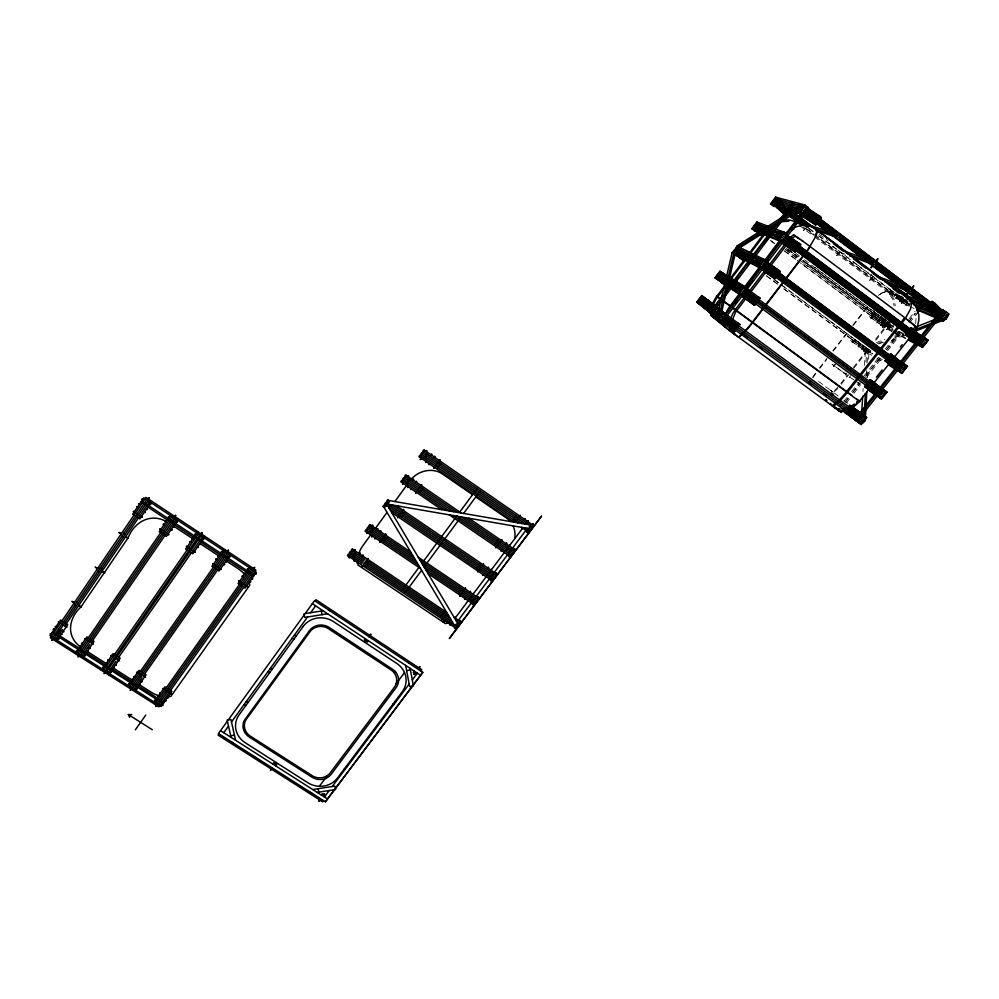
<?xml version="1.0" encoding="UTF-8"?>
<svg xmlns="http://www.w3.org/2000/svg" width="999" height="999" viewBox="0 0 999 999"><rect width="100%" height="100%" fill="white"/><g stroke="black" fill="none" stroke-linecap="round" stroke-linejoin="round"><path stroke-width="0.75" stroke-dasharray="5 3.75" d="M867.607 377.684L868.031 369.992M868.618 359.215L869.118 349.987L866.545 352.46L865.933 363.236M866.42 375.199L866.682 370.592M867.107 362.899L867.894 349.076L865.321 351.536L864.497 365.384M862.961 391.546L863.148 388.474M915.671 323.489L916.395 313.649M889.372 321.541L874.562 340.509M803.396 230.432L805.169 228.097M803.671 230.632L805.444 228.296M836.638 255.482L839.31 251.998M836.912 255.682L839.597 252.198M871.777 273.926L870.766 275.237L873.563 276.348M869.592 280.294L873.176 275.699M869.879 280.507L872.564 277.048M819.542 367.832L827.135 358.117M832.829 350.824L847.052 332.605M852.734 325.312L867.394 306.593M819.779 368.369L826.498 359.765M833.216 351.149L846.665 333.941M853.383 325.337L868.218 306.381M850.649 340.497L864.347 350.312L850.649 340.497L851.648 339.198L871.378 353.259L872.402 351.96M869.38 316.546L883.228 326.298L869.38 316.546L870.391 315.247L890.346 329.171L891.383 327.859L871.403 313.948L872.427 312.65L892.407 326.548L872.427 312.65M874.774 312.525L873.451 311.351L874.462 310.04M888.261 292.407L902.259 302.085L888.261 292.407L889.285 291.096L909.477 304.882L910.514 303.559M907.954 301.86L891.608 291.021L890.309 289.785L891.333 288.474M852.01 341.608L853.021 340.322L871.378 353.259M870.703 317.719L871.727 316.421L890.346 329.171M871.403 313.948L872.739 315.122L873.75 313.823M889.56 293.644L890.584 292.332L889.285 291.096M833.441 366.371L835.189 364.136M852.01 342.632L854.657 339.26M870.741 318.706L875.186 313.037M889.622 294.593L892.307 291.159L905.968 301.423L904.944 302.722L815.721 235.477M833.703 366.571L835.451 364.335M852.284 342.832L854.932 339.46M871.016 318.906L875.461 313.236M889.909 294.792L892.594 291.358M858.603 342.095L857.592 343.381L858.94 344.505L859.952 343.206M880.806 316.633L879.782 317.932L878.458 316.758M857.954 346.815L860.601 343.444M876.772 322.827L881.205 317.17M895.741 298.651L898.426 295.229M858.228 347.015L860.876 343.656M877.047 323.027L881.493 317.37M896.016 298.851L898.7 295.429M861.613 349.338L864.235 346.004M880.481 325.312L884.889 319.705M899.512 301.099L902.172 297.702M861.887 349.55L864.51 346.203M880.756 325.524L885.164 319.905M899.787 301.298L902.447 297.902M866.545 352.46L862.312 349.25L863.323 347.964L872.464 353.371M892.207 331.818L881.043 325.412L882.055 324.113L893.056 329.682M908.403 305.994L899.924 301.373L900.948 300.075L910.701 304.245M902.996 297.452L901.972 298.763L904.769 299.95M844.242 373.089L845.629 374.138L832.067 364.248L844.242 373.089L845.254 371.803M862.999 349.213L864.023 347.914L865.359 349.026M881.905 325.137L882.941 323.826L884.252 325M900.973 300.861L902.01 299.55L903.296 300.774M831.056 392.682L832.055 391.396L830.656 390.384M863.548 351.248L866.208 347.864M882.292 327.385L887.649 320.579M901.198 303.346L903.895 299.9M845.229 375.1L846.977 372.864M863.823 351.448L866.483 348.064M882.567 327.585L887.924 320.779M901.473 303.546L904.17 300.112M865.196 351.386L867.219 348.826L868.231 349.413L867.207 350.699L779.932 285.801M883.928 327.572L887.999 322.39L889.06 322.914L888.049 324.213L803.096 260.577M902.809 303.559L904.869 300.949L907.679 302.148M840.808 383.429L847.564 374.85M853.346 367.482L867.819 349.101M841.283 384.215L848.938 374.475M853.733 368.381L868.094 350.125M875.761 340.384L889.16 323.339L893.131 325.299M867.594 353.596L869.367 351.348M886.55 329.508L890.134 324.962M905.668 305.232L907.467 302.934M849.075 377.697L850.836 375.449M867.869 353.808L870.541 350.412M886.825 329.72L890.409 325.162M905.943 305.432L907.754 303.134M870.029 352.147L871.053 350.849M889.048 328.009L890.072 326.698M843.993 401.323L847.826 396.453M851.672 391.596L859.34 381.88M864.135 375.799L878.533 357.567M885.251 349.063L899.637 330.831M909.227 318.681L914.984 311.388M844.979 402.073L848.825 397.19M852.671 392.32L859.402 383.791M865.184 376.486L879.607 358.204M886.35 349.675L900.773 331.393M908.478 321.653L915.209 313.124M845.279 402.26L849.113 397.402M852.946 392.545L860.626 382.817M866.383 375.537L879.819 358.516M886.525 350.012L900.923 331.793M908.603 322.078L915.309 313.561M846.253 403.009L850.112 398.139M853.958 393.269L860.688 384.74M866.458 377.435L881.855 357.942M887.636 350.637L902.06 332.367M909.764 322.615L916.495 314.098M878.358 295.417L880.843 293.893M879.857 294.268L882.279 292.919M881.268 293.294L887.487 290.946L902.197 297.015M882.567 292.52L887.012 291.496L902.247 297.927M876.235 342.694L884.852 339.273M894.904 335.302L903.521 331.893M877.472 343.619L884.664 340.784M894.742 336.813L903.371 333.416M878.82 343.993L884.552 341.745M894.592 337.799L904.632 333.853M891.558 340.434L904.482 335.377M840.758 252.622L845.154 254.245M909.452 304.67L903.833 302.247L818.543 237.962M899.924 301.373L909.652 305.582M909.814 306.593L914.01 308.416M893.768 326.336L884.09 321.516L883.079 322.814L894.105 328.359M893.943 327.16L886.987 323.688L803.496 261.139M892.906 328.471L885.963 324.987L801.235 261.526M898.451 331.268L903.995 334.066M894.43 330.382L904.045 335.252M893.243 330.494L884.952 326.273L800.224 262.849M894.629 331.193L904.32 336.114M881.043 325.412L892.007 331.006M893.381 331.705L905.718 338.012M893.593 332.517L906.006 338.886M865.646 347.44L872.189 351.286M872.789 354.008L866.208 350.112L781.63 287.213M878.046 357.118L883.303 360.239M862.312 349.25L871.765 355.307M877.01 358.441L883.153 361.663M890.309 289.785L907.966 301.486M890.584 292.332L909.477 304.882M873.451 311.351L880.993 316.483M882.017 317.183L890.871 323.214M878.533 315.097L893.443 325.237M872.739 315.122L891.383 327.859M853.995 379.957L843.743 372.889L846.628 375.025M855.269 380.831L861.675 385.252M855.132 339.66L861.325 344.006M855.256 339.91L866.383 347.727L865.034 346.616M833.166 392.145L830.281 390.022L838.124 395.916M818.606 381.456L829.645 389.61M774.7 279.845L779.695 283.554M780.931 284.478L868.231 349.413M773.925 279.42L781.393 284.977M782.629 285.901L796.315 296.079M797.564 297.003L829.907 321.066M831.143 321.99L834.877 324.762M836.126 325.686L839.859 328.471M841.096 329.395L867.219 348.826M766.221 275.599L778.683 284.865M766.708 276.111L780.381 286.288M863.074 348.414L868.456 352.422M862.849 348.688L868.231 352.684M814.809 267.27L889.06 322.914M795.778 253.271L799.525 256.081M804.507 259.815L887.999 322.39M788.436 249.388L798.388 256.843M803.371 260.577L866.82 308.117A21.716 1.186 35.9 0 0 889.16 323.339M788.111 249.35L798.101 256.83M786.051 248.064L798.513 257.405M787.462 249.475L797.439 256.943M802.434 260.677L866.021 308.316A21.441 1.161 35.9 0 0 888.074 323.351M785.851 249.738L798.338 259.103M799.587 260.027L887.025 325.512L886.001 326.81L797.327 260.427M785.039 249.4L799.987 260.602M771.103 240.796L774.849 243.594M784.839 251.074L796.078 259.49M770.329 240.472L774.063 243.269M784.028 250.724L798.988 261.925M819.342 234.353L827.996 240.884M900.948 295.904L903.421 297.777M809.302 228.521L814.26 232.268M819.217 236.001L831.605 245.342M832.854 246.278L836.563 249.088M837.811 250.025L851.435 260.302M852.684 261.238L856.393 264.036M857.641 264.972L871.265 275.249M872.514 276.186L891.096 290.209M808.428 228.234L817.082 234.765M818.318 235.689L904.869 300.949M807.042 228.933L814.472 234.54M806.181 228.646L813.598 234.228M803.396 227.26L814.61 235.702M815.858 236.638L889.535 292.295L893.993 299.051L895.279 305.744M799.65 225.674L813.186 235.876M814.41 236.8L888.423 292.682L892.831 299.363L894.105 305.956M843.83 400.349L848.051 403.484M851.648 339.198L853.021 340.322M870.391 315.247L871.727 316.421M885.276 323.688L883.965 322.527L884.989 321.216L886.3 322.39M903.046 298.226L904.32 299.45M812.612 377.397A26.985 7.855 -51.8 0 1 816.171 372.202M838.099 386.825A26.948 25.362 -38.9 0 1 832.304 391.995M812.949 377.747A27.185 7.93 -51.8 0 1 816.433 372.714M837.799 388.474A27.185 25.587 -38.8 0 1 834.065 391.87M877.434 318.069L876.41 319.368L877.734 320.542L878.758 319.243L877.434 318.069M896.428 293.843L895.391 295.155L896.677 296.378L897.714 295.067L896.428 293.843"/><path stroke-width="1.5" d="M731.88 324.163L731.98 326.286M865.921 408.441L865.246 420.754L862.474 423.301M866.083 405.369L866.845 391.521M864.085 416.695L865.384 393.643M711.088 311.85L711.525 307.929A27.41 26.199 -43.6 0 1 716.745 296.378L725.087 285.264M861.787 411.551L862.686 396.166M816.932 232.68L816.27 235.389M388.661 502.46L386.7 501.123L387.674 499.787L388.973 500.661L388.336 504.32L458.778 516.495M388.986 500.536L529.845 524.887L529.095 528.633L459.09 516.545M712.512 308.629L712.774 307.305A27.16 25.962 -43.6 0 1 717.744 296.703L725.224 286.763M732.304 320.167L735.589 312.175L746.353 297.877M721.003 314.86L735.851 250.849L734.577 249.9L732.167 252.56L717.045 316.621L718.431 317.632L721.003 314.86L719.617 313.848L734.577 249.9M719.13 314.648L718.431 317.632L719.542 316.183M917.182 327.485L918.893 320.117L918.843 314.223M243.531 722.527L243.956 721.365M914.597 331.193A25.187 23.427 -43.2 0 0 915.908 328.696L916.483 327.297A21.928 1.361 35.8 0 0 907.192 319.53L907.08 319.443M809.49 383.816L810.514 381.855M933.203 324.151L946.128 319.106L947.951 315.846M735.451 248.726L799.487 208.292L801.448 205.057L802.846 206.106L800.886 209.34L736.725 249.675L735.451 248.726L737.274 245.754L801.448 205.057M170.517 690.409L171.903 691.283L161.114 706.518L49.95 635.689L60.577 620.067L62.013 620.978M53.384 637.886L52.06 640.459M147.228 500.149L148.926 497.652M52.06 640.459L53.684 638.074M147.527 500.349L149.238 497.852M57.143 634.14L60.19 629.682M62.363 629.482L55.22 639.959L53.796 639.048L148.526 500.062L149.975 501.011L64.748 625.998M57.08 640.234L59.116 637.25M148.826 505.769L150.961 502.622M80.819 607.105C68.494 618.431 66.059 636.101 80.195 646.703M81.006 606.83L104.158 572.927M104.346 572.652L127.76 538.324M127.959 538.049C134.291 522.002 150.35 512.774 166.246 521.49M76.249 652.447L78.297 649.475M168.244 518.581L170.379 515.459M78.771 655.868L78.009 656.98L79.071 656.068M175.037 516.608L175.836 515.447M174.738 516.408L175.537 515.247M89.947 644.405L81.481 656.68L80.07 655.781L175.15 517.657L176.586 518.593L91.034 642.807M83.329 656.967L85.377 653.995M175.412 523.326L177.56 520.204M196.741 532.892L197.665 531.568M101.411 670.292L104.433 666.146M194.705 536.063L196.853 532.954M104.97 666.483L105.469 665.759M194.718 537.175L195.242 536.413M105.27 666.67L105.769 665.946M195.017 537.375L195.542 536.613M103.796 669.992L198.289 533.903M105.757 671.253L104.083 673.663L106.056 671.44M200.275 535.214L202.035 532.679M200.574 535.414L202.335 532.879M108.017 672.689L116.071 661.101M117.17 659.515L202.56 536.725M110.602 670.067L111.101 669.355M200.424 540.934L200.949 540.184M110.901 670.267L111.401 669.542M200.724 541.133L201.249 540.384M111.476 670.629L108.616 674.874M201.835 540.771L204.97 536.401M128.359 685.639L130.419 682.704M221.004 553.421L223.164 550.337M133.217 684.49L226.448 551.56L225.037 550.624L129.321 687.15L130.719 688.049L133.217 684.49L134.615 685.376M130.832 689.023L130.345 690.321M227.472 551.273L228.296 550.112M130.345 690.321L131.131 689.21M227.772 551.473L228.596 550.312M140.634 676.798L141.746 675.224M142.033 677.697L133.516 689.822L132.118 688.935L227.872 552.497L229.283 553.434L143.144 676.123M135.352 690.097L137.412 687.162M228.084 558.104L230.245 555.019M145.454 677.21L143.244 675.973M157.642 695.691L158.454 696.016M154.158 702.085L156.231 699.163M247.128 570.679L249.3 567.619M135.34 729.807L145.792 715.059M241.346 581.768L155.12 703.583L156.506 704.47L252.572 568.831L251.161 567.907L241.82 581.106M156.169 705.981L156.568 705.419L105.632 672.976L201.948 534.403L253.596 568.543M157.492 704.208L155.807 706.593L157.792 704.395M252.672 569.842L254.445 567.332M252.972 570.042L254.745 567.532M244.156 583.628L157.904 705.356L159.291 706.243L159.728 705.631M244.618 582.979L253.983 569.767L255.382 570.691M227.397 721.128L218.431 733.528L325.387 801.797L334.478 789.697M228.284 719.904L304.245 614.872M305.157 613.611L314.523 600.649L422.752 672.315L413.261 684.927M218.968 733.878L218.082 735.102L271.216 769.005M315.072 601.011L316.009 599.725L369.792 635.364M348.089 555.931L352.847 549.363M365.734 531.543L370.529 524.912M383.529 506.943L388.361 500.262M401.473 482.142L406.356 475.387M419.58 457.105L424.513 450.299M349.038 557.667L349.575 556.93M366.683 533.304L367.22 532.554M402.422 483.928L402.972 483.166M421.079 458.141L420.167 459.403M354.058 560.988L354.57 560.277M371.715 536.65L372.227 535.926M407.48 487.325L408.004 486.6M425.586 462.35L426.123 461.613M357.13 562.986L357.617 562.312M374.787 538.661L375.274 537.986M410.552 489.385L411.051 488.686M428.683 464.423L429.183 463.723M426.011 451.336L426.561 450.574M354.333 550.362L354.87 549.612M372.015 525.924L372.565 525.174M407.854 476.411L408.404 475.649M349.338 557.867L349.875 557.13M354.633 550.549L355.169 549.812M366.97 533.503L367.52 532.754M372.315 526.123L372.864 525.374M402.722 484.128L403.271 483.366M408.154 476.623L408.703 475.861M420.467 459.615L421.378 458.341M426.298 451.548L426.86 450.774M223.726 732.692L228.521 726.086M231.481 721.99L307.505 616.995M310.589 612.737L315.597 605.831M352.31 556.805L353.259 555.494M354.208 554.183L355.157 552.872M369.967 532.43L370.929 531.106M371.878 529.782L372.839 528.459M405.744 483.041L406.718 481.693M407.692 480.344L408.666 478.996M423.863 458.017L424.85 456.655M425.824 455.294L426.81 453.933M353.359 557.504L354.308 556.193M355.257 554.882L356.206 553.571M371.016 533.141L371.978 531.818M372.927 530.494L373.888 529.158M389.086 508.191L389.797 507.217M390.759 505.881L391.496 504.87M406.793 483.753L407.767 482.405M408.741 481.056L409.715 479.707M424.912 458.741L425.899 457.392M426.885 456.031L427.872 454.67M370.716 534.902L362.612 546.078A28.159 26.823 8.4 0 0 358.891 553.421M375.512 528.284L387.025 512.387M394.88 501.548L406.481 485.551M354.358 561.188L354.87 560.476M359.628 553.908L360.139 553.209M372.003 536.85L372.527 536.126M377.322 529.507L377.834 528.808M407.767 487.524L408.291 486.8M413.186 480.069L413.698 479.345M425.886 462.549L426.411 461.813M431.343 455.02L431.868 454.295M393.094 513.449L392.882 514.323L393.381 513.648M357.405 563.211L357.904 562.512M362.662 555.956L363.137 555.294M375.075 538.861L375.562 538.186M380.369 531.568L380.844 530.906M398.226 506.968L398.713 506.306M410.851 489.585L411.351 488.898M416.233 482.167L416.72 481.493M428.958 464.647L429.483 463.923M434.403 457.13L434.902 456.456M362.1 566.358L362.6 565.659M379.757 542.057L380.269 541.358M397.59 517.557L398.102 516.845M415.559 492.832L416.071 492.12M433.691 467.907L434.215 467.182M377.035 529.308L377.547 528.608M412.887 479.87L413.411 479.145M431.044 454.82L431.568 454.095M359.34 553.708L359.84 553.021M363.549 564.348L364.66 563.149M365.622 561.838L366.571 560.526M381.393 540.147L382.355 538.823M383.316 537.499L384.278 536.176M399.225 515.621L400.199 514.285M401.161 512.962L402.135 511.625M417.207 490.896L418.194 489.547M419.168 488.199L420.142 486.85M435.352 465.946L436.338 464.585M437.325 463.224L438.311 461.875M362.387 566.545L362.887 565.859M367.657 559.303L368.181 558.578M380.057 542.257L380.569 541.558M385.364 534.952L385.901 534.215M397.877 517.757L398.389 517.045M403.234 510.377L403.771 509.652M415.846 493.031L416.371 492.32M421.266 485.601L421.803 484.865M433.978 468.106L434.503 467.395M439.435 460.601L439.985 459.865M366.009 565.996L366.958 564.685M367.919 563.374L368.868 562.075M383.691 541.708L384.652 540.384M385.614 539.06L386.576 537.737M401.536 517.195L402.51 515.859M403.471 514.535L404.445 513.199M419.53 492.47L420.504 491.133M421.478 489.785L422.465 488.449M437.674 467.544L438.661 466.183M439.647 464.835L440.634 463.474M397.927 506.768L398.414 506.106M415.946 481.955L416.433 481.293M434.115 456.93L434.602 456.256M362.375 555.756L362.849 555.107M380.082 531.368L380.557 530.706M420.966 485.402L421.503 484.665M439.148 460.402L439.685 459.652M367.357 559.103L367.894 558.391M385.077 534.752L385.602 534.028M402.947 510.177L403.484 509.453M272.777 764.01L273.676 762.799L276.848 764.822L275.949 766.046M365.184 638.661L364.248 639.934L367.457 642.057L368.394 640.784M402.11 590.209L403.072 588.911M404.033 587.612L404.982 586.313M405.944 585.014L418.906 567.432M421.94 563.336L422.777 562.2M423.738 560.889L436.813 543.156M437.787 541.833L438.761 540.521M439.735 539.198L440.709 537.874M441.683 536.55L454.87 518.668M455.856 517.332L456.743 516.133M459.79 512L473.089 493.968M474.075 492.619L475.074 491.283M476.061 489.935L477.047 488.586M270.392 770.129L272.115 767.794M275.125 763.723L275.849 762.724M364.985 641.882L365.709 640.896M368.856 636.625L370.666 634.178M270.679 770.304L272.402 767.981M275.399 763.898L276.136 762.911M365.234 642.12L365.996 641.083M369.143 636.825L370.954 634.377M405.332 592.37L406.293 591.083M407.255 589.785L408.204 588.486M409.165 587.187L421.59 570.354M425.037 565.696L425.999 564.385M426.973 563.074L440.047 545.354M441.021 544.03L441.995 542.719M442.969 541.396L443.943 540.072M444.917 538.761L458.116 520.879M459.103 519.555L460.077 518.219M463.611 513.436L476.336 496.203M477.322 494.855L478.321 493.518M479.308 492.182L480.307 490.834M441.77 619.717L442.257 619.068M459.602 595.891L460.089 595.229M478.084 571.191L477.584 571.865L478.371 571.391M495.716 547.627L496.216 546.952M441.096 616.346L442.045 615.072M443.019 613.773L443.968 612.499M458.928 592.494L459.902 591.196M460.876 589.897L461.838 588.611M476.923 568.431L477.897 567.132M478.883 565.821L479.857 564.51M495.067 544.168L496.053 542.857M497.04 541.533L498.026 540.209M513.374 519.692L514.36 518.369M515.359 517.032L516.358 515.709M519.492 515.846L520.342 515.297L519.78 516.046M443.344 617.869L444.305 616.583M445.267 615.297L446.241 614.01M461.188 594.018L462.162 592.719M463.136 591.433L464.098 590.134M479.195 569.967L480.169 568.668M481.143 567.357L482.13 566.046M497.34 545.716L498.326 544.405M499.313 543.081L500.299 541.77M515.646 521.253L516.645 519.93M517.644 518.593L518.631 517.27M442.545 619.255L441.908 619.817M460.377 595.429L459.74 595.991M465.234 588.948L465.609 588.149M483.254 564.86L483.641 564.048M496.515 547.152L495.866 547.727M501.448 540.559L501.835 539.747M319.33 786.313L327.347 775.599A13.237 12.125 8.1 0 0 329.62 773.651L394.318 687.349A13.399 12.5 5.8 0 0 394.33 673.089A13.362 12.463 5.8 0 0 390.946 669.892L327.522 628.121A13.524 12.662 11.1 0 0 310.664 630.831L246.553 718.98A13.374 12.275 12.2 0 0 244.693 722.964A13.324 12.238 12.2 0 0 250.349 736.126L313.149 776.273A13.199 12.088 8.1 0 0 327.347 775.599M396.191 683.653L404.508 672.552M443.369 622.265L444.592 620.629M446.653 622.989L447.14 622.34M450.099 624.325L449.6 624.999L450.387 624.525M467.482 601.186L467.957 600.536M485.477 577.197L485.964 576.548M503.633 553.009L504.12 552.36M501.148 540.359L501.685 539.647M464.935 588.748L465.459 588.049M482.967 564.66L483.504 563.948M464.985 598.538L464.498 599.188L465.272 598.726M469.842 592.057L470.354 591.371M482.979 574.525L482.492 575.187L483.266 574.725M487.874 567.994L488.399 567.295M501.136 550.312L500.636 550.973L501.423 550.511M506.068 543.718L506.593 543.019M524.425 519.243L524.95 518.543M447.427 622.527L446.79 623.076M470.129 592.245L470.504 591.47M488.161 568.194L488.548 567.395M506.356 543.918L506.743 543.119M524.712 519.443L525.099 518.643M321.241 794.967L322.14 793.768L325.274 795.766M414.198 671.066L413.249 672.327L416.421 674.425M522.427 527.947L522.19 528.771M451.311 623.214L452.272 621.927M455.157 618.081L468.206 600.699M469.168 599.412L470.142 598.114M471.116 596.828L472.077 595.529M473.051 594.23L486.201 576.71M487.187 575.412L488.161 574.113M489.135 572.802L490.122 571.503M491.096 570.192L504.358 552.522M505.344 551.211L506.343 549.887M507.33 548.576L508.316 547.265M509.303 545.941L522.677 528.121M526.66 522.814L525.661 524.138L421.84 452.547L420.854 453.908L521.815 523.501M527.709 521.503L528.084 520.716M318.806 801.011L319.643 799.899M323.564 794.68L324.3 793.693M413.923 674.3L414.697 673.276M418.793 667.819L419.68 666.645M319.093 801.186L319.93 800.074M323.851 794.854L324.588 793.88M414.21 674.487L414.985 673.476M419.081 668.006L419.967 666.832M321.266 800.936L322.165 799.737M419.493 670.154L420.442 668.905M324.375 796.965L329.208 790.521M332.217 786.525L409.178 684.065M412.312 679.907L417.37 673.164M804.357 210.914L807.18 207.193L808.578 208.242L722.015 322.415L696.79 302.073L701.698 295.542L719.38 309.141M724.475 284.34L715.009 277.834L719.954 271.241L743.556 285.951L746.802 288.361L745.716 289.797M783.066 240.522L781.955 241.983L754.869 230.981L751.872 228.746L756.917 222.053L768.418 226.323M796.39 211.513L802.534 214.835L773.538 206.156L770.541 203.908L775.624 197.153L804.869 204.97L808.129 207.442L807.017 208.928M458.341 620.217L471.391 602.859M472.365 601.56L473.326 600.274M474.3 598.975L475.274 597.689M476.248 596.391L489.398 578.883M490.384 577.584L491.358 576.286M492.332 574.974L493.319 573.676M494.293 572.365L507.567 554.707M508.553 553.396L509.54 552.085M510.526 550.774L511.513 549.45M512.499 548.139L525.886 530.332M526.885 529.008L527.385 528.346M699.337 299.937L698.351 301.236L700.861 303.084M701.31 297.315L700.324 298.626L702.834 300.462M716.62 276.923L717.619 275.612M718.606 274.288L719.605 272.964L722.09 274.812M736.038 251.086L735.039 252.41L737.537 254.27M738.049 248.414L737.05 249.75L739.535 251.611M753.621 227.697L754.62 226.361L758.366 229.158M755.631 225.012L756.643 223.676L761.6 227.385M774.375 200.075L775.399 198.714L777.871 200.587M323.501 800.586L322.602 801.785L271.503 769.193M420.854 671.053L421.79 669.805L370.08 635.551M454.458 628.296L454.982 627.597M472.315 604.545L472.839 603.833M490.322 580.581L490.859 579.87M508.479 556.431L509.015 555.706M526.798 532.055L527.347 531.331M533.016 523.801L532.33 524.7M756.58 226.885L755.569 228.247L758.241 230.057L759.252 228.696L756.58 226.885L760.676 230.444M758.628 224.176L757.604 225.537L760.276 227.347L761.3 225.986L758.628 224.176L763.736 228.634M775.499 201.736L774.475 203.097L777.185 204.882L778.209 203.509L775.499 201.736L779.507 205.432M777.559 199.001L776.535 200.362L779.245 202.135L780.269 200.774L777.559 199.001L781.555 202.71M454.745 628.483L455.269 627.784M460.077 621.378L460.626 620.654M472.602 604.732L473.126 604.033M477.984 597.564L478.533 596.84M490.609 580.781L491.146 580.069M496.041 573.551L496.59 572.814M508.766 556.618L509.315 555.906M514.248 549.338L514.81 548.588M527.085 532.255L527.634 531.53M532.617 524.9L533.304 524M527.422 521.316L527.934 520.616M454.92 617.906L455.419 617.245M472.814 594.068L473.314 593.394M490.859 570.017L491.371 569.343M509.065 545.766L509.577 545.092M495.754 573.364L496.303 572.614M513.961 549.138L514.522 548.389M459.79 621.191L460.339 620.466M477.697 597.377L478.246 596.64M335.377 788.511L412.337 686.176M325.374 801.81L422.827 672.364M734.365 254.133L736.35 255.607L737.349 254.283M754.869 230.981L755.868 229.645M773.538 206.156L774.55 204.807M703.321 303.034L700.774 301.124L699.775 302.447L702.322 304.358L703.321 303.034L708.378 306.656M705.319 300.387L702.759 298.476L701.76 299.8L704.32 301.71L705.319 300.387L711.625 304.932M721.815 278.459L719.218 276.586L718.219 277.922L720.803 279.795L721.815 278.459L726.073 281.706M723.825 275.786L721.228 273.913L720.229 275.249L722.814 277.123L723.825 275.786L727.01 278.234M739.447 255.032L740.459 253.684L737.824 251.848L736.812 253.184L742.582 257.567M742.482 250.986L741.47 252.335L738.835 250.499L739.847 249.151L747.689 255.257M744.193 261.313L739.36 257.392L740.359 256.056M743.78 256.693L741.37 254.72L742.369 253.384M760.052 229.895L761.076 228.546M762.087 227.198L763.099 225.849M784.839 212.637L783.828 213.973L776.86 207.58L777.871 206.231M778.895 204.87L779.919 203.509M780.943 202.148L781.967 200.787M706.992 305.657L707.991 304.345M708.978 303.022L709.977 301.71L707.429 299.812L712.474 303.521M724.425 282.542L723.426 283.866L720.841 281.993L724.537 284.802M742.981 257.904L741.982 259.24L739.36 257.392M745.004 255.22L743.993 256.568L741.37 254.72M747.015 252.547L746.016 253.883L743.381 252.048M765.771 227.66L764.759 229.008L762.974 227.809M784.527 213.923L779.557 209.365L780.581 208.004M728.808 280.332L765.983 231.031L770.017 232.605M728.034 283.042L766.395 232.168A21.503 1.199 36.1 0 0 765.858 232.193M709.927 309.777L710.913 308.466M784.19 211.338L785.214 209.977M710.027 311.763L711.001 310.464M730.219 284.99L731.218 283.679M722.876 295.067L709.752 312.462L711.713 313.961M725.686 291.333L776.335 224.251M779.145 220.529L792.269 203.134M711.325 311.738L721.678 298.039M725.436 293.057L779.033 222.053M781.855 218.319L793.144 203.371M713.885 309.702L717.632 304.732M731.705 286.101L738.273 277.41M747.652 264.997L754.208 256.293M762.649 245.117L769.218 236.426M771.091 233.941L773.913 230.22M777.659 225.25L779.532 222.765M784.227 216.558L788.91 210.352M790.796 207.867L793.606 204.133M712.649 312.712L722.065 300.262M724.887 296.528L783.191 219.318M785.077 216.833L794.48 204.383M716.483 308.441L717.469 307.143L715.784 305.881M732.791 286.85L733.79 285.539M734.789 284.228L735.776 282.904M717.894 317.02L715.409 315.16L716.47 313.748M717.532 312.337L718.606 310.926M736.925 290.347L735.177 289.011L736.251 287.587L740.047 290.334M739.073 287.512L737.324 286.164L738.398 284.752L742.195 287.475M756.83 264.036L755.119 262.637L756.206 261.201L759.702 263.649M758.99 261.176L757.292 259.765L758.378 258.329L763.049 261.588M776.922 237.487L775.249 236.014L776.335 234.578L779.894 236.975M779.095 234.603L777.434 233.129L778.521 231.681L782.092 234.078M795.541 209.166L796.653 207.705L800.274 210.065M797.751 206.244L798.863 204.783L801.273 206.356M720.616 314.76L721.703 313.336L865.559 419.031L864.485 418.206M738.448 291.221L739.535 289.785M740.621 288.349L741.708 286.913M758.603 264.585L759.69 263.149M760.788 261.701L761.887 260.252M778.933 237.725L780.044 236.263M781.143 234.802L782.254 233.341M799.45 210.614L800.561 209.141L801.51 209.415L945.653 318.344M801.685 207.667L802.796 206.194M718.081 319.593L723.476 312.462L739.972 324.563L738.885 325.974L725.724 316.233L726.723 314.847L721.827 311.039M715.009 277.834L738.111 293.144L743.556 285.951M734.677 254.083L758.316 266.458L763.81 259.203L767.057 261.626L761.65 258.966M751.872 228.746L778.696 239.535L784.24 232.205L787.499 234.665L786.4 236.126M799.262 212.362L804.869 204.97M739.335 293.831L730.032 306.119A28.896 27.535 -42.5 0 0 726.111 312.999M743.993 287.7L759.802 266.808M764.46 260.677L780.269 239.785M724.637 314.648L740.571 293.594M744.33 288.649L760.826 266.833M764.959 261.401L780.906 240.359M785.601 234.166L801.548 213.124L816.882 223.551L815.758 225.025L802.434 216.308L800.811 214.773L801.91 213.311M781.505 240.247L780.406 241.696L795.192 252.035L796.303 250.587L794.655 249.126L782.354 240.821M722.514 318.918L741.333 294.093M746.041 287.887L761.088 268.019M765.796 261.813L781.78 240.709M786.488 234.503L802.484 213.399M721.328 321.965L722.402 320.542M723.488 319.118L724.562 317.694M735.389 303.284L737.262 300.799M727.072 286.064L741.358 295.542L742.444 294.106M743.531 292.67L744.617 291.233M747.589 287.188L752.272 281.006M736.35 255.607L761.563 268.881L762.662 267.432M763.536 266.146L768.219 259.965M784.178 239.048L785.289 237.587M794.492 225.312L803.658 213.361M804.769 211.875L805.893 210.402M735.127 309.865L744.892 296.99M748.975 291.608L764.56 271.079M769.505 264.573L784.39 244.942M750.386 292.57L765.771 272.29M769.018 268.007L787.811 243.257M729.982 321.616L731.068 320.192M747.801 298.152L748.888 296.715M749.974 295.292L751.061 293.856M767.956 271.616L769.055 270.167M770.154 268.731L771.24 267.282M809.927 216.346L808.803 217.819L810.426 219.343M793.256 241.933L792.157 243.394L790.496 241.92M733.89 328.971L732.804 330.394L734.577 331.643L735.651 330.232L722.864 320.729M734.964 327.56L736.051 326.136L737.811 327.397L736.725 328.808L723.576 319.056M737.137 324.712L738.211 323.289L739.972 324.563M741.32 295.654L752.871 304.033L753.958 302.597L755.694 303.921L754.595 305.344L741.907 296.141M755.057 301.161L756.143 299.725L757.866 301.061L756.78 302.485L743.481 292.807M757.23 298.301L758.328 296.865L760.052 298.189L758.953 299.625L745.641 289.96M761.375 269.206L773.114 277.422L774.213 275.986L775.898 277.372L774.799 278.808L760.189 268.381M775.311 274.538L776.41 273.089L778.096 274.488L776.997 275.924L763.211 266.096M778.621 270.192L780.294 271.591L779.195 273.039L777.522 271.641L778.621 270.192L766.82 262M793.543 250.587L794.655 249.126M796.877 246.216L798.513 247.677L797.402 249.126L795.766 247.677L796.877 246.216L784.565 237.924M799.1 243.294L800.736 244.755L799.625 246.216L797.989 244.755L799.1 243.294L787.1 235.252M815.758 225.025L814.148 223.501L815.271 222.028M817.519 219.081L819.118 220.617L817.994 222.09L816.395 220.554L817.519 219.081L805.344 211.176M819.754 216.134L821.353 217.67L820.241 219.143L818.631 217.607L819.754 216.134L807.567 208.242M791.595 228.996C799.063 224.638 809.227 223.988 816.358 229.408A21.079 4.745 -51.8 0 1 817.132 230.319L815.384 236.988L809.927 246.403A29.995 6.731 -51.9 0 1 805.269 252.922L752.21 322.427A28.759 6.556 -52.6 0 1 743.606 332.517L738.573 337.2M839.672 238.262L840.796 236.8M872.651 263.187L873.788 261.738L843.206 250.662M870.816 267.595L872.539 265.384M875.973 260.951L877.684 258.741M871.116 267.819L872.839 265.597M875.411 262.275L877.996 258.953M875.861 265.609L876.985 264.161M906.155 294.268L905.119 295.592L906.393 296.815L907.429 295.504L906.155 294.268L893.393 285.851L892.357 287.163L911.325 299.688L912.599 300.911L911.55 302.235M897.452 292.532L898.488 291.209M908.541 290.309L909.664 288.861L901.248 285.539M906.617 294.63L908.341 292.432M911.787 288.049L913.511 285.851M906.93 294.855L908.653 292.657M911.238 289.36L913.823 286.076M911.712 292.707L912.836 291.271M910.289 301.011L911.325 299.688M816.358 229.408L910.651 300.562A20.829 6.256 -50.5 0 1 911.737 301.698L910.626 308.753L905.469 318.231A29.645 8.879 -50.6 0 1 900.836 324.638L847.339 392.457A28.422 8.654 -51.6 0 1 838.473 402.16L837.549 402.997M840.159 406.181L842.082 403.746M917.969 313.524L916.832 308.953L922.664 301.661L925.161 303.134M917.132 310.689L922.901 303.371M917.457 312.874L924.2 304.345M848.413 412.987L847.327 414.373L844.38 412.162L845.466 410.789L855.993 418.344M858.278 413.574L859.365 412.2L849.837 405.269L848.738 406.655L859.24 414.26M875.136 392.332L874.05 393.706L864.597 386.601L865.696 385.202L876.061 393.044M878.408 388.199L879.507 386.825L870.104 379.645L869.005 381.031L879.345 388.923M895.416 366.77L894.317 368.156L885.002 360.801L886.113 359.403L897.352 368.394M898.725 362.6L899.824 361.213L890.546 353.783L889.435 355.194L899.624 363.374M913.835 339.598L915.871 340.984L914.759 342.382L905.581 334.777L906.705 333.366L918.755 343.606M918.268 333.991L920.329 335.377L911.175 327.709L910.064 329.121L920.091 337.587M934.44 313.611L936.513 314.972L935.389 316.383L926.348 308.529L927.472 307.093L930.618 309.166L937.362 315.821M931.992 301.386L930.868 302.822L934.015 304.882L935.139 303.446L931.992 301.386L933.953 303.346M876.41 377.185L882.129 369.955M900.261 347.053L902.172 344.643M850.599 410.227L847.651 408.029L846.565 409.415L849.512 411.613L850.599 410.227L858.153 415.621M851.697 408.853L852.784 407.467L849.837 405.269M864.597 386.601L867.594 388.761L868.693 387.375M870.903 384.59L867.894 382.43L866.795 383.816L869.792 385.989L870.903 384.59L880.369 391.945L878.383 390.509M872.002 383.204L873.101 381.805M885.002 360.801L888.036 362.937L889.147 361.538M891.37 358.728L888.323 356.593L887.224 358.004L890.259 360.139L891.37 358.728L898.526 364.76M892.494 357.317L893.606 355.919M905.581 334.777L908.665 336.888L909.789 335.464M912.037 332.63L908.94 330.532L907.816 331.955L910.913 334.053L912.037 332.63L918.98 338.986M913.161 331.218L914.285 329.795M935.389 316.383L929.482 310.589L930.618 309.166M931.742 307.742L932.879 306.306L929.732 304.245L928.608 305.669L937.636 313.561M908.765 338.112L910.676 335.701M869.03 389.123L859.365 401.323A24.113 22.59 -37.9 0 1 851.972 407.729M873.863 383.017L889.335 363.499M894.167 357.392L911.563 335.427M871.815 389.772L872.914 388.399M874.013 387.013L875.112 385.626M892.182 364.073L893.293 362.674M935.726 309.141L936.85 307.717M911.7 340.297L912.811 338.898M932.279 314.335L933.403 312.924M844.38 412.162L853.945 419.031L855.032 417.669M857.192 414.935L856.118 416.308L854.157 414.847M876.223 390.959L877.322 389.573L874.337 387.425M896.515 365.384L897.614 363.998M897.564 364.385L898.663 362.999M936.213 315.684L937.324 314.285M854.62 419.592L941.932 309.59L944.579 311.151L857.005 421.403L854.62 419.592L855.668 420.417L943.243 310.127M878.258 392.47L880.206 390.022M916.095 344.817L920.953 338.711M938.411 316.708L942.294 311.825M850.786 416.483L858.066 422.24L859.152 420.866M860.251 419.48L861.338 418.106M862.437 416.733L863.523 415.359L866.657 417.657L861.188 424.525L858.066 422.24M880.544 393.943L881.642 392.557L875.174 388.211M869.018 390.459L881.468 399.038L886.987 392.095L883.853 389.785L882.741 391.171L877.559 387.712M901.011 368.181L902.122 366.783M903.233 365.384L904.345 363.986L907.492 366.321L901.922 373.314L888.373 364.772M921.665 342.195L922.789 340.784L918.643 338.711M923.913 339.36L925.037 337.949L928.171 340.309L922.564 347.365L908.765 340.297M919.38 309.79L940.234 318.818L941.37 317.395L935.788 314.997M942.507 315.971L943.63 314.548L938.024 312.188M944.767 313.112L945.903 311.688L949.05 314.073L943.381 321.191L918.206 310.239M857.804 400.674L859.028 400.649M857.404 401.136L856.58 402.023M717.045 316.621L719.617 313.848M744.854 331.78L743.044 333.629M411.526 478.933C419.031 470.467 432.854 467.307 442.482 474.013L472.539 494.705M742.157 334.49L738.86 337.375M785.389 233.666L787.287 231.968M836.625 403.796L833.116 406.493L737.312 336.276M854.345 404.046L851.885 405.794M832.13 405.744L838.523 400.549A28.184 8.566 -51.6 0 0 846.665 391.533L899.45 324.6A29.233 8.741 -50.6 0 0 903.883 318.506M800.224 207.767L802.846 206.106M791.658 230.232L793.98 229.046M916.458 326.773L935.126 319.38M937.886 319.817L942.194 318.119M916.108 329.345L931.88 323.152M936.175 321.466L941.92 319.218M915.971 330.894L928.895 325.836M847.052 408.042L845.566 408.479M844.804 410.976L840.846 411.913L833.628 406.143M781.842 220.392L788.86 219.88L795.054 221.503M782.055 221.678L788.985 221.166M323.014 610.751L304.021 613.786L304.77 617.432L327.61 613.773M328.459 609.877L329.608 609.69L329.82 610.776M407.804 662.412L408.941 662.237L409.153 663.311M406.605 670.591L410.414 669.979M230.719 735.801L234.465 735.214M233.541 743.181L232.417 743.356L232.193 742.319M312.749 789.547L334.865 786.113L335.589 789.535L317.183 792.394M311.938 793.206L310.826 793.381L310.602 792.357M843.543 408.866L841.782 409.028M129.67 717.407L128.359 714.56L131.768 714.585M840.309 409.041L835.439 408.154L832.354 405.906M841.408 412.412L835.439 408.154L839.372 410.689A20.017 18.744 -37.7 0 0 847.09 409.827A22.053 20.654 -37.8 0 0 847.639 409.665M838.81 410.626L833.116 406.493M806.168 226.873L808.453 227.21M805.182 206.643L808.129 207.442M807.617 207.979L808.578 208.242M773.588 199.85L802.622 207.929L946.777 316.92M797.165 208.179L772.577 201.199L776.285 203.996M771.565 202.547L800.386 210.889L944.517 319.767L940.309 317.957M770.541 203.908L793.518 210.677M798.413 223.501L806.692 226.224M813.273 228.209L836.438 235.814L837.562 234.353L805.606 224.013L804.595 225.349L798.538 220.779M816.32 230.494L835.289 236.813M847.976 254.133L868.306 261.588M849.537 255.869L872.939 264.535M771.29 227.397L784.24 232.205M780.244 231.93L787.499 234.665M760.339 226.186L766.133 228.396M769.03 229.495L782.055 234.465M754.894 224.738L782.017 235.14L925.936 343.144M753.895 226.074L780.918 236.613L924.812 344.555L923.551 343.918M758.316 228.871L761.188 230.007M764.06 231.131L779.869 237.362M875.998 275.587L897.04 283.878M752.884 227.41L761.388 230.781M764.223 231.905L779.807 238.074L923.688 345.966L919.53 343.856M881.955 279.708L902.934 288.074M884.952 281.955L906.081 290.447M905.057 294.842L928.995 304.72M938.86 308.791L945.903 311.688M906.83 297.315L920.878 303.172M923.688 304.345L926.498 305.507M909.752 299.513L928.121 307.217M946.59 314.947L947.914 315.497L803.745 206.456L774.6 198.501L777.072 200.362M906.43 298.788L928.221 308.067M913.148 303.509L929.919 310.627M913.298 304.545L930.181 311.75M916.283 306.643L933.004 313.811M739.697 247.402L763.81 259.203M918.081 334.553L925.037 337.949M923.988 338.249L928.171 340.309M746.753 251.636L756.231 256.293M737.362 248.077L762.712 260.652L906.38 367.719L905.169 367.033M743.044 251.648L761.912 261.064M918.98 339.66L921.752 341.059M915.047 340.821L920.541 343.606L919.417 345.017L922.564 347.365M908.453 339.41L915.309 342.919M741.021 254.333L758.416 263.237M734.365 252.06L759.415 265.01L903.034 371.915M740.009 255.669L750.674 261.201M753.333 262.587L757.329 264.66M711.076 315.509L714.635 317.957M895.104 358.691L904.345 363.986M899.512 361.75L907.492 366.321M896.003 363.723L898.65 365.272M904.058 368.419L905.256 369.118L761.613 262.113L736.363 249.413L735.364 250.737L760.501 263.561L904.145 370.517M894.679 366.496L899.899 369.58L898.788 370.979L901.922 373.314M746.802 288.361L719.954 271.241M718.968 272.565L742.469 287.387L885.876 393.494L884.739 392.732M724.45 276.348L726.947 277.934M729.445 279.508L738.211 285.052M128.347 714.56L152.298 729.732M50.949 637.237L52.373 638.149L147.09 499.1L145.642 498.151M52.522 639.148L50.425 637.824L146.016 497.415L148.127 498.813M52.822 639.348L104.383 672.19L200.687 533.566L148.439 499.025M156.905 705.631L158.891 706.892L255.881 570.067L253.883 568.743M717.969 273.876L741.37 288.836L884.777 394.88L883.64 394.106M59.216 622.077L58.317 621.89L60.564 623.114M66.359 626.635L66.908 627.384L64.848 625.849M85.552 638.91L84.653 638.723L86.888 639.947M92.645 643.443L93.194 644.18L91.134 642.657M111.713 655.644L110.827 655.456L113.049 656.668M118.769 660.152L119.306 660.888L117.27 659.365M137.725 672.265L136.838 672.09L139.036 673.289M144.73 676.748L145.454 677.21M163.561 688.798L162.687 688.611L164.872 689.797M170.529 693.244L171.054 693.968L169.043 692.469M61.988 624.025L63.412 624.937M88.299 640.846L89.723 641.758M114.46 657.567L115.859 658.466M140.447 674.188L141.846 675.074M166.271 690.696L167.657 691.583M220.517 730.644L327.497 798.975M56.081 626.673L55.145 626.46L55.907 626.947M63.212 631.231L63.973 631.718L63.037 631.505M82.405 643.481L81.468 643.281L82.218 643.756M89.498 648.014L90.247 648.501L89.311 648.276M108.566 660.189L107.63 659.977L108.379 660.451M115.609 664.685L116.359 665.172L115.422 664.959M134.553 676.785L133.629 676.585L134.365 677.06M141.558 681.256L142.308 681.73L141.371 681.518M160.389 693.281L159.465 693.081L160.202 693.543M167.345 697.727L168.082 698.201L167.158 697.989M53.447 629.008L54.183 629.47M61.314 634.028L62.075 634.502L61.126 634.29M80.494 646.266L79.62 646.091L80.307 646.528M87.587 650.786L88.337 651.273L87.4 651.048M106.643 662.949L105.769 662.774L106.456 663.211M113.686 667.444L114.435 667.919L113.499 667.707M132.63 679.532L131.756 679.357L132.442 679.795M139.635 684.003L140.372 684.477L139.448 684.265M165.409 700.449L166.159 700.923L165.222 700.711M53.259 629.27L53.996 629.745M157.555 695.816L158.267 696.278M87.175 651.373L106.244 663.536M113.287 668.031L132.218 680.119M139.223 684.577L151.049 692.132A27.872 25.599 18.4 0 0 158.729 695.629M59.99 635.963L79.171 648.189M86.251 652.709L105.32 664.872M112.363 669.355L131.294 681.443M138.299 685.901L157.118 697.901M52.635 631.743L54.071 632.654M55.494 633.566L56.918 634.465M58.342 635.376L59.765 636.288L67.72 624.637L66.296 623.726M80.37 649.425L78.946 648.513L86.913 636.925L88.337 637.824M81.781 650.324L83.204 651.236M84.615 652.135L86.039 653.034L94.006 641.458L92.595 640.546M106.506 666.083L105.095 665.184L113.087 653.658L114.498 654.57M107.917 666.982L109.316 667.881M110.727 668.781L112.138 669.68L120.142 658.179L118.731 657.267M132.48 682.654L131.069 681.755L139.098 670.304L140.509 671.203M133.878 683.541L135.277 684.44M136.676 685.326L138.074 686.226L146.104 674.787L144.705 673.888M158.279 699.113L156.893 698.226L164.947 686.837L166.333 687.724M159.678 699.999L161.064 700.886M162.462 701.773L163.848 702.659M51.985 632.704L53.409 633.616M54.845 634.515L56.269 635.426M57.692 636.338L79.708 650.374M81.131 651.286L82.542 652.185M83.966 653.084L105.844 667.032M107.255 667.931L108.666 668.831M110.065 669.73L131.818 683.591M136.014 686.276L157.617 700.049M159.016 700.936L160.402 701.822M161.801 702.709L163.187 703.596M51.061 634.065L50.087 633.828L50.874 634.328M58.192 638.611L59.003 639.123L58.004 638.873M77.36 650.824L76.399 650.599L77.185 651.098M84.453 655.344L85.265 655.856L84.266 655.606M103.496 667.482L102.535 667.257L103.322 667.757M110.539 671.977L111.351 672.489L110.352 672.24M129.47 684.04L128.521 683.816L129.296 684.303M136.476 688.498L137.275 689.01L136.289 688.761M155.295 700.499L154.333 700.262L155.107 700.761M162.238 704.919L163.037 705.431L162.063 705.182M723.438 277.672L725.936 279.27M728.421 280.869L737.15 286.451M63.436 621.902L64.86 622.814M89.76 638.736L91.171 639.647M115.909 655.469L117.32 656.368M141.908 672.102L143.307 672.989M167.732 688.623L169.118 689.51M244.193 704.445L245.866 705.519M344.318 768.893L345.08 769.392M76.873 602.185L78.297 603.109M74.5 602.647L71.903 601.373L74.313 602.921M78.784 605.406L81.543 607.18L78.609 605.681M74.813 605.219L76.236 606.131M246.303 701.523L247.989 702.597M346.453 766.046L347.227 766.545M809.19 209.79L812.836 212.163M815.271 213.736L821.353 217.67M809.739 211.838L818.631 217.607M716.982 275.2L740.284 290.272L883.665 396.266M722.577 279.096L725.199 280.794M727.821 282.492L736.987 288.436M97.802 568.406L95.205 567.12L97.615 568.681M102.11 571.203L104.883 573.001L101.923 571.478M98.114 571.016L99.538 571.94M806.867 210.464L810.514 212.837M808.179 213.511L813.049 216.671M805.094 213.212L816.395 220.554M270.205 668.506L271.89 669.605M370.654 733.828L371.428 734.327M268.069 671.465L269.755 672.564M368.481 736.713L369.255 737.212M100.2 567.944L101.636 568.881M804.307 213.174L807.08 214.972M799.587 212.275L813.248 221.179M800.811 214.773L814.148 223.501M788.648 241.171A23.002 1.349 36.1 0 0 787.712 240.559A25.312 23.901 -48.6 0 1 793.556 234.89L795.366 236.239M714.71 318.044L712.312 316.383L725.336 327.235L725.024 324.5M780.831 204.096L782.629 205.282M715.996 276.511L739.198 291.708L882.567 397.652L881.443 396.878M721.578 280.432L725.486 282.992M728.096 284.703L734.615 288.973M292.232 638.099L293.918 639.198M392.944 704.133L393.718 704.645M123.801 533.291L125.25 534.228M121.403 533.753L118.781 532.442L121.204 534.028M125.724 536.575L128.496 538.399L125.524 536.863M121.691 536.388L123.127 537.325M936.675 310.776L938.76 312.15M134.091 515.109L132.642 514.16L143.744 497.852L256.331 572.265L245.067 588.149L243.669 587.225M135.527 516.071L136.975 517.02M138.411 517.957L139.848 518.906L148.139 506.768L146.691 505.819M160.677 532.617L159.241 531.668L167.557 519.58L168.993 520.529M162.113 533.553L163.549 534.502M164.972 535.439L166.408 536.388L174.725 524.313L173.289 523.376M187.1 549.999L185.677 549.063L194.018 537.05L195.442 537.999M188.524 550.936L189.947 551.885M191.371 552.809L192.795 553.746L201.136 541.758L199.713 540.821M213.361 567.282L211.938 566.346L220.304 554.408L221.728 555.344M214.773 568.219L216.184 569.143M217.607 570.079L219.018 571.003L227.385 559.09L225.974 558.154M239.448 584.452L238.037 583.528L246.441 571.665L247.839 572.589M240.859 585.377L242.257 586.301M294.393 635.102L296.091 636.213M395.142 701.223L395.916 701.723M776.86 207.58L779.557 209.365M897.227 288.773L907.429 295.504M926.348 308.529L929.482 310.589M906.18 296.678L912.599 300.911M142.77 499.288L141.758 499.025L142.582 499.562M149.987 504.058L150.812 504.595L149.8 504.333M169.405 516.883L168.406 516.633L169.218 517.17M176.586 521.628L177.397 522.165L176.386 521.903M195.879 534.365L194.88 534.115L195.679 534.652M203.009 539.085L203.808 539.61L202.809 539.36M222.178 551.748L221.179 551.498L221.978 552.022M229.258 556.431L230.057 556.955L229.071 556.705M248.314 569.005L247.315 568.756L248.114 569.28M255.344 573.663L256.144 574.188L255.157 573.938M141.596 500.998L143.044 501.948M144.493 502.909L145.941 503.858M147.377 504.82L169.68 519.53M171.104 520.491L172.552 521.428M173.976 522.39L196.129 537M197.552 537.949L198.988 538.886M200.399 539.835L222.415 554.358M223.826 555.307L225.25 556.231M226.661 557.18L248.539 571.615M249.937 572.552L251.348 573.463M252.759 574.413L254.171 575.324M140.921 501.998L142.37 502.959M143.806 503.908L145.255 504.857M170.429 521.478L171.865 522.427M196.865 538.936L198.289 539.872M223.139 556.281L224.563 557.217M249.25 573.513L250.662 574.45M252.06 575.374L253.471 576.311M147.902 507.105L167.32 519.93M174.488 524.662L193.781 537.387M200.911 542.095L220.067 554.745M227.148 559.428L246.204 571.99M173.526 526.061L192.807 538.798M199.937 543.493L219.093 556.143M226.174 560.814L238.137 568.706A28.234 26.386 19.1 0 1 244.505 574.388M138.724 503.583L139.498 504.095M146.716 508.853L147.452 509.34M165.409 521.191L166.121 521.665M173.302 526.386L174.038 526.873M191.87 538.648L192.582 539.11M199.713 543.818L200.437 544.305M218.169 555.993L218.868 556.468M225.949 561.138L226.686 561.613M244.243 573.201L244.992 573.701M252.023 578.334L252.747 578.821M138.536 503.858L139.311 504.37M146.528 509.128L147.265 509.627M165.222 521.466L165.934 521.94M173.102 526.673L173.838 527.16M191.683 538.923L192.395 539.398M199.513 544.093L200.25 544.58M217.969 556.281L218.681 556.743M225.762 561.413L226.486 561.888M244.043 573.476L244.805 573.975M251.835 578.608L252.56 579.095M136.751 506.505L137.512 507.005M144.73 511.763L145.504 512.287M163.374 524.063L164.136 524.562M171.304 529.283L172.078 529.795M189.822 541.495L190.584 541.995M197.702 546.69L198.476 547.202M216.109 558.828L216.87 559.328M223.938 563.998L224.713 564.497M242.233 576.048L242.982 576.548M250.012 581.181L250.774 581.68M136.551 506.78L137.325 507.292M144.53 512.05L145.317 512.562M163.174 524.338L163.936 524.837M171.104 529.57L171.89 530.082M189.635 541.783L190.384 542.282M197.515 546.977L198.289 547.477M215.921 559.103L216.671 559.602M223.751 564.273L224.513 564.772M242.033 576.323L242.782 576.823M249.812 581.455L250.574 581.955M133.454 511.276L134.253 511.8M141.458 516.545L142.258 517.07M160.065 528.808L160.864 529.32M168.019 534.04L168.819 534.565M186.513 546.216L187.3 546.728M194.418 551.423L195.205 551.935M212.787 563.511L213.574 564.035M220.642 568.693L221.416 569.205M238.898 580.706L239.673 581.218M246.703 585.851L247.477 586.363M133.267 511.563L135.589 512.912M137.038 513.861L138.474 514.81M139.922 515.759L142.058 517.357M159.877 529.083L162.188 530.419M163.624 531.368L165.06 532.305M166.483 533.254L168.619 534.84M186.313 546.49L188.624 547.827M190.047 548.763L191.471 549.7M192.894 550.636L195.005 552.21M212.6 563.798L214.885 565.109M216.296 566.046L217.707 566.982M219.118 567.907L221.229 569.48M238.699 580.981L240.971 582.292M242.382 583.216L243.781 584.153M245.192 585.077L247.277 586.625M876.048 384.615L883.853 389.785M312.337 603.683L420.529 675.262M875.624 384.565L879.407 387.075M883.191 389.585L886.987 392.095M358.316 565.259L445.317 623.563A23.576 22.353 2.3 0 0 448.101 622.989M787.562 235.926L800.736 244.755M787.2 237.5L797.989 244.755M446.653 612.362L352.16 548.888L351.211 550.212L365.035 559.502M454.12 617.37L461.526 622.352M366.408 560.414L448.576 615.584M456.043 620.604L460.564 623.638M364.086 560.814L350.249 551.523L349.3 552.834L363.149 562.125M365.459 561.725L450.499 618.806M457.629 623.588L459.602 624.912M364.498 563.036L452.41 622.027M456.031 624.45L458.641 626.198M362.2 563.436L348.351 554.158L347.402 555.469L456.718 628.758M457.679 627.472L363.711 564.46M777.434 233.129L780.993 235.527M791.345 242.844L793.73 244.455M786.188 241.221L795.766 247.677M418.544 565.222L366.009 529.757L365.047 531.081L420.492 568.506M426.098 570.329L475.549 603.721M428.047 573.601L474.575 605.007M775.249 236.014L778.808 238.424M778.096 238.286L791.533 247.352M782.08 243.157L795.192 252.035M410.689 552.072L369.842 524.45L368.881 525.774L412.662 555.369M418.281 557.205L479.433 598.551M420.242 560.489L478.459 599.837M414.622 558.653L367.919 527.097L366.958 528.434L416.583 561.95M422.19 563.773L477.485 601.136M424.15 567.057L476.523 602.422M916.046 336.8L918.093 338.186M387.362 505.569L384.765 503.808L385.739 502.46L495.529 577.147M387.637 505.756L494.555 578.458M385.739 506.456L383.803 505.144L382.842 506.481L384.103 507.342M389.635 509.103L493.568 579.757M391.62 512.45L492.594 581.056M909.652 336.051L912.736 338.149M396.366 505.706L497.49 574.537M392.445 505.032L496.515 575.849M874.3 391.82L879.432 395.329L878.333 396.715L881.468 399.038M453.446 511.675L403.708 477.609L402.734 478.971L449.525 511.001M461.051 516.883L513.723 552.959M457.13 516.208L512.737 554.27M445.604 510.327L401.76 480.307L400.786 481.655L441.683 509.64M453.221 515.534L511.75 555.594M449.3 514.847L510.764 556.905M461.276 513.036L405.669 474.912L404.682 476.261L457.367 512.35M468.868 518.231L515.709 550.337M464.96 517.557L514.722 551.648M529.607 524.85L422.827 451.186L423.813 449.825L534.078 525.911M529.82 524.987L533.079 527.235M529.47 526.76L532.08 528.558M529.12 528.533L531.081 529.882M517.919 522.827L419.867 455.269L418.893 456.63L514.01 522.152M525.437 528.009L530.082 531.218M521.54 527.335L529.095 532.542M475.786 496.94L506.493 518.081A19.793 18.993 -3.2 0 1 510.264 521.503M767.344 262.6L780.294 271.591M766.57 264.023L777.522 271.641M762.412 261.363L758.378 258.329M757.292 259.765L760.801 262.213M764.297 264.648L776.41 273.089M768.343 267.682L771.041 269.568M899.824 361.213L890.546 353.783M755.119 262.637L758.616 265.085M762.462 267.757L774.213 275.986M801.81 240.497L803.109 241.421M722.077 322.29L720.304 321.029L734.577 331.643M715.409 315.16L717.195 316.433M711.3 312.762L702.472 306.393L705.019 308.291L706.006 306.98L703.458 305.082L707.392 307.879M856.33 416.358L854.145 414.797L856.58 416.633M849.512 411.613L857.067 416.983M839.098 410.826L839.734 411.101M702.322 304.358L712.275 311.451M746.715 288.524L760.052 298.189M879.507 386.825L870.104 379.645M704.32 301.71L714.248 308.841M724.837 276.698L726.56 277.934M729.532 280.269L731.256 281.506M737.324 286.164L739.859 287.999M744.555 291.383L756.143 299.725M755.556 299.388L757.866 301.061M735.177 289.011L737.699 290.834M742.394 294.23L753.958 302.597M717.407 296.453L721.328 299.313M718.805 321.004L717.732 320.217L718.743 320.941M723.726 301.074L731.68 306.893M719.018 321.141L719.842 321.74M732.904 307.792L852.035 395.492M732.879 308.216L859.927 401.735L859.14 401.161M720.354 299.026L716.358 296.091L716.97 296.541M723.988 301.686L731.505 307.205M707.854 304.146L710.364 305.994M712.874 307.829L715.384 309.678M864.472 420.404L721.315 315.322L699.737 298.152M704.632 305.844L707.142 307.68M709.64 309.528L712.15 311.363M730.319 324.65L732.816 326.486M745.329 335.664L747.839 337.5M760.351 346.69L762.849 348.526M809.165 382.505L811.663 384.34M824.175 393.519L826.685 395.367M696.79 302.073L722.015 322.415M737.974 336.738L735.301 334.79M744.38 291.134L753.159 297.627M755.669 299.475L867.332 382.055M872.352 385.764L881.13 392.257M743.568 296.89L746.078 298.738M738.111 293.144L741.358 295.542M856.98 399.138L857.916 399.812M734.29 334.041L736.288 335.489M856.43 410.027L859.365 412.2M732.954 333.054L735.127 334.64L731.655 332.093A19.456 18.544 -42.4 0 1 730.257 327.173M734.178 333.928L731.518 331.98M765.621 263.037L774.35 269.53M779.332 273.251L888.973 354.957M893.955 358.666L902.684 365.172M764.522 264.485L773.251 270.979M778.233 274.688L889.11 357.292M892.856 360.077L902.821 367.495M737.274 245.754L738.548 246.703M739.347 247.49L741.345 248.976M763.436 265.921L772.152 272.415M777.135 276.136L886.762 357.754M891.745 361.476L900.461 367.969M758.316 266.458L761.563 268.881M732.167 252.56L733.441 253.509M709.352 305.269L711.9 307.155M724.999 317.907L736.051 326.136M824.225 393.643L826.635 395.492M851.023 416.845L853.945 419.031M732.317 332.542L729.507 330.482M784.889 237.612L793.631 244.168M797.364 246.978L909.689 331.268M913.436 334.078L922.177 340.634M783.778 239.073L792.519 245.629M797.514 249.375L907.329 331.743M912.324 335.489L921.053 342.045M782.679 240.534L791.408 247.078M795.154 249.887L907.454 334.091M909.952 335.964L921.19 344.393M756.917 222.053L758.903 223.539M778.696 239.535L781.955 241.983M758.89 225.637L755.906 223.389L783.129 233.679L927.047 341.72M731.143 331.668L728.696 329.87M906.056 318.669L806.692 244.006A21.99 1.411 36 0 0 793.556 234.902M916.483 327.297L914.909 326.111A23.564 21.928 -43.1 0 1 913.635 329.258M786.001 236.151L794.729 242.72M799.724 246.466L909.565 328.921M914.56 332.667L923.288 339.223M799.487 208.292L800.886 209.34M804.282 211.95L812.961 218.506M817.919 222.253L836.513 236.301M840.221 239.111L863.773 256.905M866.258 258.778L872.452 263.461M876.173 266.271L883.603 271.89M886.076 273.763L904.669 287.812M907.154 289.685L909.627 291.558M912.112 293.431L924.5 302.797M926.985 304.67L929.457 306.543M931.942 308.416L941.857 315.909M944.779 318.082L946.128 319.106M922.664 301.661L923.95 302.635M803.171 213.424L813.086 220.916M815.559 222.789L927.097 307.03M930.806 309.84L941.957 318.269M940.234 318.818L943.381 321.191M775.624 197.153L777.622 198.651M793.993 212.75L813.823 227.71M820.017 232.392L847.289 252.972M853.496 257.642L880.756 278.221M888.198 283.828L895.641 289.448M794.392 213.424L812.936 227.422M819.118 232.093L821.59 233.953M824.063 235.826L837.674 246.079M840.147 247.952L847.564 253.546M853.745 258.217L858.69 261.95M861.163 263.811L874.762 274.076M888.373 284.34L890.846 286.201M816.096 230.632L818.568 232.505M833.466 243.744L843.393 251.224M853.321 258.716L865.733 268.082M873.176 273.701L880.631 279.32M893.044 288.686L899.25 293.356M786.775 209.415L790.496 212.225M792.969 214.098L807.841 225.312M788.423 211.039L808.216 225.961M775.836 203.297L773.363 201.423L772.339 202.785L774.824 204.645M784.515 209.84L806.817 226.661M791.121 215.185L794.829 217.982M783.491 211.189L785.976 213.049M789.697 215.859L800.848 224.263M776.51 206.281L778.983 208.142M782.692 210.939L785.164 212.799M790.109 216.533L796.29 221.191M729.495 330.432L711.101 315.534M941.932 309.59L943.268 310.602M810.239 211.825L815.196 215.572M820.154 219.318L848.663 240.884M851.148 242.757L930.481 302.759M934.19 305.569L944.105 313.074M805.406 210.477L814.073 217.045M817.794 219.855L837.624 234.84M840.109 236.713L873.576 262.013M876.048 263.886L909.515 289.186M912 291.059L930.581 305.12M933.066 306.993L942.981 314.485M728.746 329.857L725.549 327.397M752.871 304.033L754.595 305.344M720.803 279.795L725.074 283.042M853.683 407.854L866.657 417.657M867.594 388.761L874.05 393.706M722.814 277.123L726.011 279.57M736.251 287.587L737.999 288.936M833.079 394.106L832.167 393.406L831.168 394.667L832.08 395.367M729.869 280.444L733.553 283.279M869.792 385.989L877.159 391.67M738.398 284.752L740.147 286.089M725.836 275.362L729.52 278.209M701.698 295.542L723.476 312.462M854.769 415.084L857.229 416.995M862.299 420.941L863.373 421.778L720.242 316.745L698.751 299.463M861.213 422.315L862.274 423.151L719.168 318.169L697.777 300.774M700.724 296.84L718.793 311.051M721.703 313.336L722.402 313.886M846.528 412.937L861.188 424.525M843.506 410.726L848.363 414.56M826.685 400.587L825.549 399.687L826.66 400.649M830.057 403.359L831.205 404.283M833.516 406.131L839.672 411.051M704.145 303.584L716.233 313.299M740.459 253.684L746.403 258.529M703.146 304.907L716.383 315.659M773.114 277.422L774.799 278.808M756.206 261.201L757.916 262.6M888.036 362.937L894.317 368.156M890.259 360.139L897.427 366.146M910.651 300.562L914.822 304.995L916.832 308.953M762.712 236.151L760.689 234.403L761.7 233.054L763.736 234.815M758.029 232.592L762.1 236.101M759.252 228.696L761.3 230.469M761.3 225.986L765.384 229.545M776.335 234.578L778.009 236.039M778.521 231.681L780.194 233.154M908.665 336.888L914.759 342.382M913.685 339.697L915.708 341.521M910.913 334.053L912.936 335.901M914.859 337.65L916.857 339.473M911.175 327.709L917.244 333.304M780.194 207.642L785.539 212.575M778.209 203.509L780.219 205.357M783.216 208.129L788.548 213.062L789.56 211.713L786.588 208.953M781.243 203.996L785.239 207.705M780.269 200.774L783.266 203.559M811.038 214.885L812.649 216.408M798.863 204.783L800.486 206.331M893.393 285.851L894.679 287.088M932.879 306.306L939.609 312.999M935.139 303.446L941.008 309.315M394.742 671.066L395.616 672.04M734.964 334.403L732.854 330.282M422.977 565.097L387.487 505.494L384.041 507.38L454.383 625.312L457.779 623.513L423.101 565.309M732.729 329.932L732.517 329.208M231.069 737.387L227.16 720.079L230.919 719.492L235.602 740.284M318.144 788.711L318.868 792.132M321.278 611.026L322.028 614.672M405.619 665.396L409.665 686.588L413.461 685.988L410.114 668.368M712.499 316.583L712.2 313.986M711.3 315.696L711.088 313.149M724.263 326.461L724.05 323.776M791.732 243.232A23.002 1.349 36.1 0 1 792.844 243.981M797.477 247.228A23.002 1.349 36.1 0 1 805.269 252.922M900.836 324.638A22.94 1.311 35.8 0 1 908.99 331.006M797.914 248.551A22.702 1.324 36.1 0 1 805.144 253.833L899.45 324.6A22.652 1.286 35.8 0 1 907.129 330.582M809.277 248.102A29.57 6.643 -51.9 0 1 805.144 253.833L752.784 322.415A28.521 6.506 -52.6 0 1 745.778 330.806M731.031 317.894A23.264 22.165 -42.4 0 1 735.252 309.952M796.178 236.775A21.466 1.374 36 0 1 799.675 239.148M789.447 241.159A23.876 22.54 -48.5 0 1 795.179 236.114M906.555 319.18A21.454 1.336 35.8 0 1 914.772 325.974M513.136 525.849A23.764 22.802 -2.7 0 1 514.672 538.686M358.216 565.184A23.751 22.627 8.9 0 1 357.829 562.612M858.141 401.985A28.646 26.861 -38.1 0 1 854.407 405.656M727.447 312.125A28.609 27.273 -42.5 0 1 730.918 306.331M816.42 230.806A20.729 4.67 -51.8 0 1 816.683 231.094M831.917 393.344A27.185 25.587 -38.8 0 1 830.793 394.018M909.952 301.448A20.492 6.144 -50.5 0 1 910.214 301.923M168.032 696.765A23.526 21.591 18.3 0 0 170.817 696.453L249.75 585.239A23.851 22.303 19 0 0 249.088 582.479M172.278 515.759L77.235 653.983L78.646 654.882L173.714 516.708L172.278 515.759M303.109 626.523L239.036 714.947A21.628 19.868 12.3 0 0 245.255 742.744L307.804 782.716A21.404 19.605 8.1 0 0 337.4 778.109L402.247 691.758A21.716 20.267 5.7 0 0 396.79 663.461L333.566 621.653A21.928 20.542 11.1 0 0 303.109 626.523M309.428 630.681L245.317 718.98A14.111 12.962 12.3 0 0 249.35 737.125L311.925 777.185A13.974 12.8 8.1 0 0 331.268 774.175L396.066 687.687A14.173 13.224 5.7 0 0 392.482 669.218L329.295 627.509A14.311 13.412 11.1 0 0 309.428 630.681M541.47 516.196L449.325 638.548L541.483 516.196M715.209 318.406L715.209 318.406"/></g></svg>
